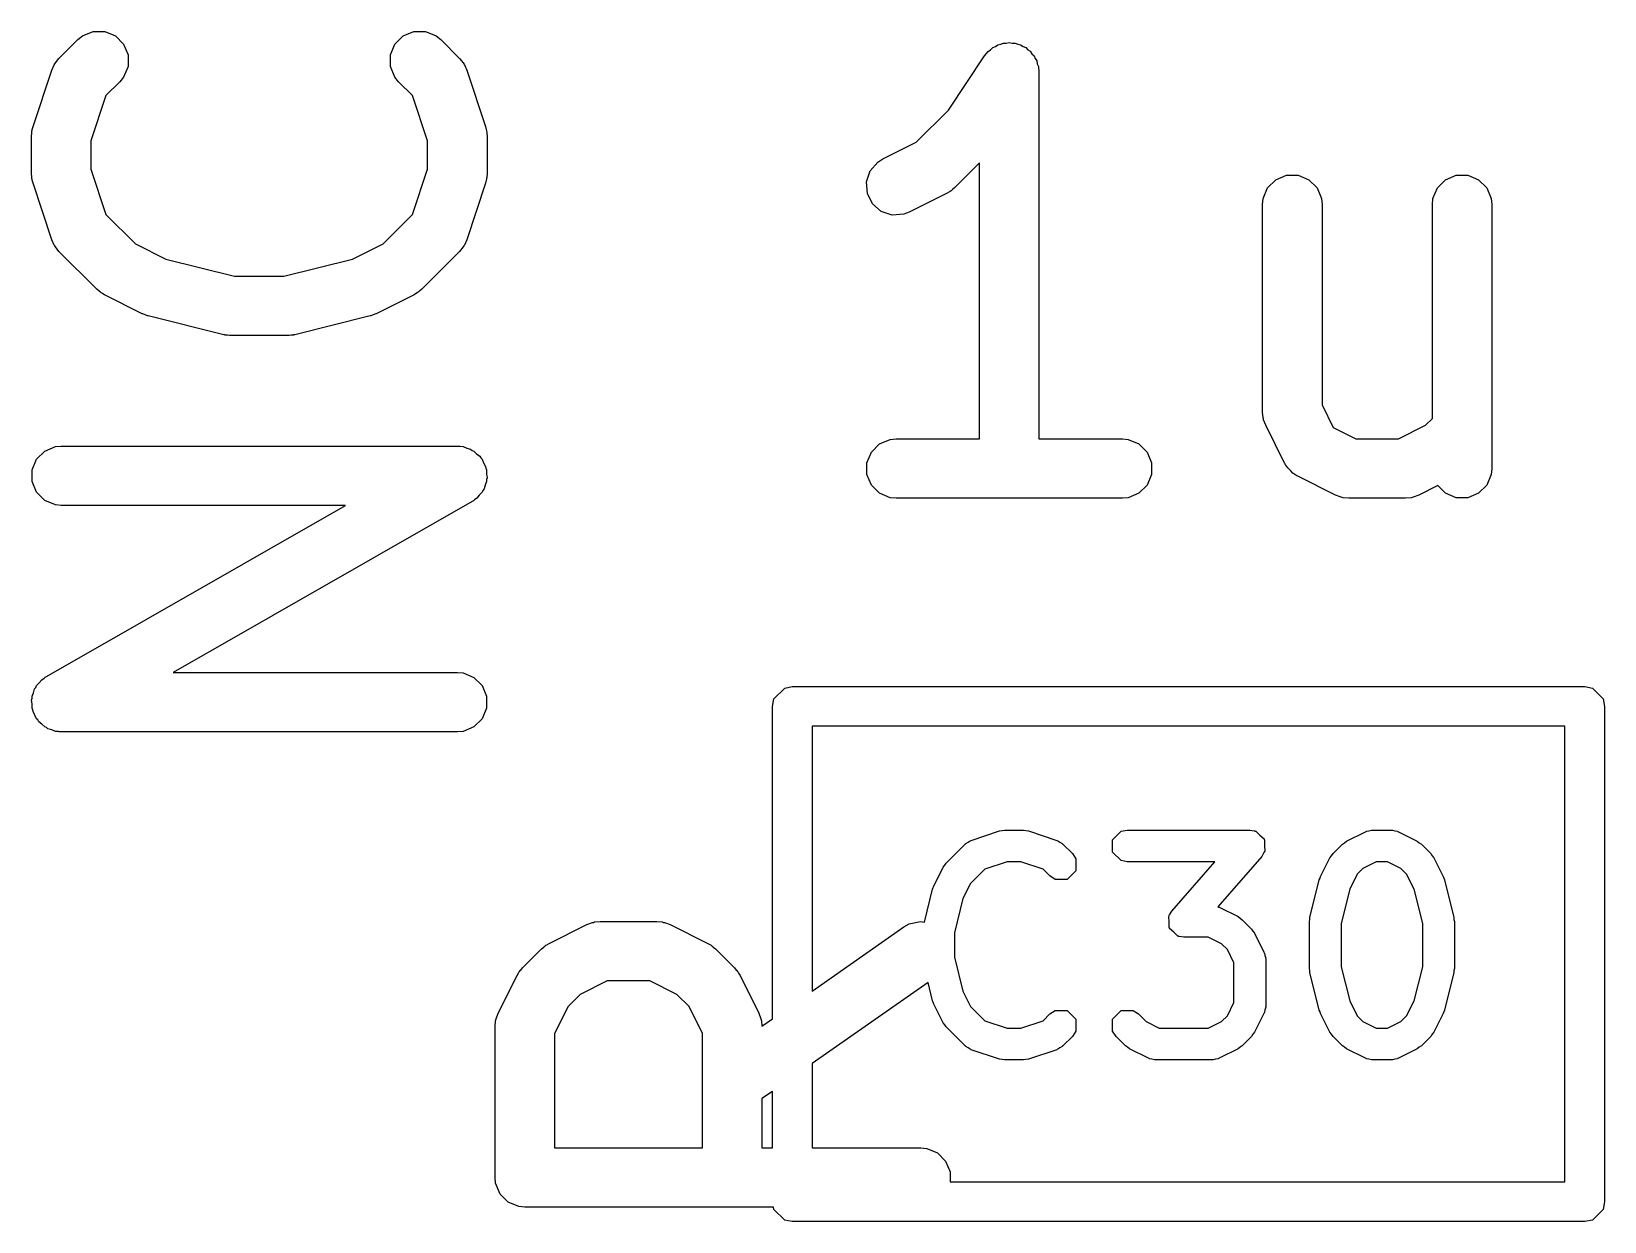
# Model space of a CAD drawing. Header units: inches. Extents: x 1.92 to 4.46, y -4.34 to -2.08.
# Drawn here: x 3.7905 to 3.9469, y -3.4311 to -3.3129 of the extents above; entities that cross this region are included whole.
import ezdxf

# ---------------------------------------------------------------- set-up
doc = ezdxf.new("R2010")
doc.units = ezdxf.units.IN
doc.header["$MEASUREMENT"] = 0
doc.layers.add('BLACK', color=250, linetype='CONTINUOUS')

msp = doc.modelspace()

# ---------------------------------------------------------------- linework, layer by layer
at = {"layer": 'BLACK', "linetype": 'CONTINUOUS'}
for p, q in [((3.79328, -3.31554), (3.79516, -3.31367)), ((3.79516, -3.31367), (3.79561, -3.3133)), ((3.79561, -3.3133), (3.79667, -3.31286)), ((3.79667, -3.31286), (3.79782, -3.31286)), ((3.79782, -3.31286), (3.79889, -3.3133)), ((3.79889, -3.3133), (3.7997, -3.31412)), ((3.82666, -3.31412), (3.82748, -3.3133)), ((3.82748, -3.3133), (3.82854, -3.31286)), ((3.82854, -3.31286), (3.82969, -3.31286)), ((3.82969, -3.31286), (3.83076, -3.3133)), ((3.83076, -3.3133), (3.83121, -3.31367)), ((3.83121, -3.31367), (3.83308, -3.31554)), ((3.7997, -3.31412), (3.80014, -3.31518)), ((3.80014, -3.31518), (3.80014, -3.31633)), ((3.82622, -3.31518), (3.82666, -3.31412)), ((3.82622, -3.31633), (3.82622, -3.31518)), ((3.88525, -3.31528), (3.88561, -3.31484)), ((3.88561, -3.31484), (3.88585, -3.31467)), ((3.88585, -3.31467), (3.88606, -3.31447)), ((3.88606, -3.31447), (3.88633, -3.31436)), ((3.88633, -3.31436), (3.88657, -3.3142)), ((3.88657, -3.3142), (3.88686, -3.31414)), ((3.88686, -3.31414), (3.88713, -3.31403)), ((3.88713, -3.31403), (3.88741, -3.31403)), ((3.88741, -3.31403), (3.8877, -3.31397)), ((3.8877, -3.31397), (3.88799, -3.31403)), ((3.88799, -3.31403), (3.88828, -3.31403)), ((3.88828, -3.31403), (3.88854, -3.31414)), ((3.88854, -3.31414), (3.88883, -3.31419)), ((3.88883, -3.31419), (3.88907, -3.31435)), ((3.88907, -3.31435), (3.88934, -3.31447)), ((3.88934, -3.31447), (3.88955, -3.31467)), ((3.88955, -3.31467), (3.88979, -3.31483)), ((3.88979, -3.31483), (3.88995, -3.31507)), ((3.88995, -3.31507), (3.89016, -3.31528)), ((3.7907, -3.32232), (3.79257, -3.3167)), ((3.79257, -3.3167), (3.79281, -3.31617)), ((3.79281, -3.31617), (3.79288, -3.31609)), ((3.79288, -3.31609), (3.79292, -3.31599)), ((3.79292, -3.31599), (3.79328, -3.31554)), ((3.80014, -3.31633), (3.7997, -3.3174)), ((3.82666, -3.3174), (3.82622, -3.31633)), ((3.83308, -3.31554), (3.83345, -3.31599)), ((3.83345, -3.31599), (3.83349, -3.31609)), ((3.83349, -3.31609), (3.83356, -3.31617)), ((3.83356, -3.31617), (3.83379, -3.3167)), ((3.83379, -3.3167), (3.83567, -3.32232)), ((3.88166, -3.32067), (3.88524, -3.31528)), ((3.88524, -3.31528), (3.88525, -3.31528)), ((3.88525, -3.31528), (3.88525, -3.31528)), ((3.88525, -3.31528), (3.88525, -3.31528)), ((3.89016, -3.31528), (3.89027, -3.31555)), ((3.89027, -3.31555), (3.89043, -3.31579)), ((3.89043, -3.31579), (3.89049, -3.31608)), ((3.89049, -3.31608), (3.8906, -3.31635)), ((3.8906, -3.31635), (3.89065, -3.31692)), ((3.79933, -3.31785), (3.79795, -3.31923)), ((3.7997, -3.3174), (3.79933, -3.31785)), ((3.82703, -3.31785), (3.82666, -3.3174)), ((3.82841, -3.31923), (3.82703, -3.31785)), ((3.89065, -3.31692), (3.89065, -3.31692)), ((3.89065, -3.31692), (3.89065, -3.31692)), ((3.89065, -3.31692), (3.89065, -3.31692)), ((3.89065, -3.31692), (3.89065, -3.35334)), ((3.79795, -3.31923), (3.79645, -3.32374)), ((3.82991, -3.32374), (3.82841, -3.31923)), ((3.87845, -3.32387), (3.88166, -3.32067)), ((3.79054, -3.32326), (3.79057, -3.32296)), ((3.79057, -3.32289), (3.79059, -3.32278)), ((3.79057, -3.32296), (3.79057, -3.32289)), ((3.79059, -3.32278), (3.7906, -3.32268)), ((3.7906, -3.32268), (3.79063, -3.32261)), ((3.79063, -3.32261), (3.7907, -3.32232)), ((3.83567, -3.32232), (3.83573, -3.32261)), ((3.83573, -3.32261), (3.83576, -3.32268)), ((3.83576, -3.32268), (3.83577, -3.32278)), ((3.83577, -3.32278), (3.8358, -3.32289)), ((3.8358, -3.32289), (3.83579, -3.32296)), ((3.83579, -3.32296), (3.83582, -3.32326)), ((3.79054, -3.32701), (3.79054, -3.32326)), ((3.79645, -3.32374), (3.79645, -3.32653)), ((3.82991, -3.32653), (3.82991, -3.32374)), ((3.83582, -3.32326), (3.83582, -3.32701)), ((3.87513, -3.32553), (3.87845, -3.32387)), ((3.87389, -3.32671), (3.87464, -3.32584)), ((3.87464, -3.32584), (3.87513, -3.32553)), ((3.88475, -3.32593), (3.88229, -3.32838)), ((3.88475, -3.35334), (3.88475, -3.32593)), ((3.79057, -3.3273), (3.79054, -3.32701)), ((3.79057, -3.32738), (3.79057, -3.3273)), ((3.79059, -3.32748), (3.79057, -3.32738)), ((3.7906, -3.32758), (3.79059, -3.32748)), ((3.79063, -3.32765), (3.7906, -3.32758)), ((3.7907, -3.32794), (3.79063, -3.32765)), ((3.79645, -3.32653), (3.79795, -3.33104)), ((3.82841, -3.33104), (3.82991, -3.32653)), ((3.83573, -3.32765), (3.83567, -3.32794)), ((3.83576, -3.32758), (3.83573, -3.32765)), ((3.83577, -3.32748), (3.83576, -3.32758)), ((3.8358, -3.32738), (3.83577, -3.32748)), ((3.83582, -3.32701), (3.83579, -3.3273)), ((3.83579, -3.3273), (3.8358, -3.32738)), ((3.87352, -3.3278), (3.87389, -3.32671)), ((3.91337, -3.3284), (3.91418, -3.32759)), ((3.91418, -3.32759), (3.91525, -3.32715)), ((3.91525, -3.32715), (3.9164, -3.32715)), ((3.9164, -3.32715), (3.91746, -3.32759)), ((3.91746, -3.32759), (3.91828, -3.3284)), ((3.93024, -3.3284), (3.93106, -3.32759)), ((3.93106, -3.32759), (3.93212, -3.32715)), ((3.93212, -3.32715), (3.93327, -3.32715)), ((3.93327, -3.32715), (3.93434, -3.32759)), ((3.93434, -3.32759), (3.93515, -3.3284)), ((3.79257, -3.33356), (3.7907, -3.32794)), ((3.83567, -3.32794), (3.83379, -3.33356)), ((3.87361, -3.32895), (3.87352, -3.3278)), ((3.87412, -3.32998), (3.87361, -3.32895)), ((3.88152, -3.32894), (3.87777, -3.33081)), ((3.88177, -3.32878), (3.88152, -3.32894)), ((3.88184, -3.32875), (3.88177, -3.32878)), ((3.88192, -3.32868), (3.88184, -3.32875)), ((3.88201, -3.32863), (3.88192, -3.32868)), ((3.88206, -3.32857), (3.88201, -3.32863)), ((3.88229, -3.32838), (3.88206, -3.32857)), ((3.91293, -3.32947), (3.91337, -3.3284)), ((3.91828, -3.3284), (3.91872, -3.32947)), ((3.9298, -3.32947), (3.93024, -3.3284)), ((3.93515, -3.3284), (3.93559, -3.32947)), ((3.87499, -3.33074), (3.87412, -3.32998)), ((3.87608, -3.3311), (3.87499, -3.33074)), ((3.87777, -3.33081), (3.87723, -3.33102)), ((3.91287, -3.33005), (3.91293, -3.32947)), ((3.91287, -3.35067), (3.91287, -3.33005)), ((3.91872, -3.32947), (3.91878, -3.33005)), ((3.91878, -3.33005), (3.91878, -3.34997)), ((3.92974, -3.33005), (3.9298, -3.32947)), ((3.92974, -3.35132), (3.92974, -3.33005)), ((3.93559, -3.32947), (3.93565, -3.33005)), ((3.93565, -3.33005), (3.93565, -3.35629)), ((3.79795, -3.33104), (3.80087, -3.33395)), ((3.82549, -3.33395), (3.82841, -3.33104)), ((3.87723, -3.33102), (3.87608, -3.3311)), ((3.79281, -3.33409), (3.79257, -3.33356)), ((3.80087, -3.33395), (3.8039, -3.33547)), ((3.82246, -3.33547), (3.82549, -3.33395)), ((3.83379, -3.33356), (3.83356, -3.33409)), ((3.79288, -3.33417), (3.79281, -3.33409)), ((3.79292, -3.33427), (3.79288, -3.33417)), ((3.79328, -3.33472), (3.79292, -3.33427)), ((3.79703, -3.33847), (3.79328, -3.33472)), ((3.8039, -3.33547), (3.81073, -3.33718)), ((3.81563, -3.33718), (3.82246, -3.33547)), ((3.83308, -3.33472), (3.82933, -3.33847)), ((3.83345, -3.33427), (3.83308, -3.33472)), ((3.83349, -3.33417), (3.83345, -3.33427)), ((3.83356, -3.33409), (3.83349, -3.33417)), ((3.79726, -3.33865), (3.79703, -3.33847)), ((3.79731, -3.33871), (3.79726, -3.33865)), ((3.81073, -3.33718), (3.81563, -3.33718)), ((3.8291, -3.33865), (3.82905, -3.33871)), ((3.82933, -3.33847), (3.8291, -3.33865)), ((3.7974, -3.33877), (3.79731, -3.33871)), ((3.79748, -3.33883), (3.7974, -3.33877)), ((3.79755, -3.33886), (3.79748, -3.33883)), ((3.7978, -3.33902), (3.79755, -3.33886)), ((3.80155, -3.3409), (3.7978, -3.33902)), ((3.82856, -3.33902), (3.82481, -3.3409)), ((3.82881, -3.33886), (3.82856, -3.33902)), ((3.82888, -3.33883), (3.82881, -3.33886)), ((3.82896, -3.33877), (3.82888, -3.33883)), ((3.82905, -3.33871), (3.82896, -3.33877)), ((3.80159, -3.34091), (3.80155, -3.3409)), ((3.80161, -3.34092), (3.80159, -3.34091)), ((3.80185, -3.34101), (3.80161, -3.34092)), ((3.80209, -3.3411), (3.80185, -3.34101)), ((3.80211, -3.3411), (3.80209, -3.3411)), ((3.80215, -3.34112), (3.80211, -3.3411)), ((3.80965, -3.34299), (3.80215, -3.34112)), ((3.82421, -3.34112), (3.81671, -3.34299)), ((3.82425, -3.3411), (3.82421, -3.34112)), ((3.82427, -3.3411), (3.82425, -3.3411)), ((3.82451, -3.34101), (3.82427, -3.3411)), ((3.82475, -3.34092), (3.82451, -3.34101)), ((3.82477, -3.34091), (3.82475, -3.34092)), ((3.82481, -3.3409), (3.82477, -3.34091)), ((3.80975, -3.34301), (3.80965, -3.34299)), ((3.80979, -3.34303), (3.80975, -3.34301)), ((3.81001, -3.34305), (3.80979, -3.34303)), ((3.81023, -3.34308), (3.81001, -3.34305)), ((3.81027, -3.34307), (3.81023, -3.34308)), ((3.81037, -3.34308), (3.81027, -3.34307)), ((3.81599, -3.34308), (3.81037, -3.34308)), ((3.81609, -3.34307), (3.81599, -3.34308)), ((3.81614, -3.34308), (3.81609, -3.34307)), ((3.81635, -3.34305), (3.81614, -3.34308)), ((3.81657, -3.34303), (3.81635, -3.34305)), ((3.81661, -3.34301), (3.81657, -3.34303)), ((3.81671, -3.34299), (3.81661, -3.34301)), ((3.91293, -3.35124), (3.91287, -3.35067)), ((3.91878, -3.34997), (3.9199, -3.35222)), ((3.91297, -3.35134), (3.91293, -3.35124)), ((3.91298, -3.35145), (3.91297, -3.35134)), ((3.91318, -3.35199), (3.91298, -3.35145)), ((3.91506, -3.35574), (3.91318, -3.35199)), ((3.9199, -3.35222), (3.92214, -3.35334)), ((3.92637, -3.35334), (3.92907, -3.35199)), ((3.92907, -3.35199), (3.92974, -3.35132)), ((3.79186, -3.35455), (3.79292, -3.35411)), ((3.79292, -3.35411), (3.7935, -3.35405)), ((3.7935, -3.35405), (3.83287, -3.35405)), ((3.83287, -3.35405), (3.83302, -3.35406)), ((3.83302, -3.35406), (3.83307, -3.35406)), ((3.83307, -3.35406), (3.83315, -3.35408)), ((3.83315, -3.35408), (3.83344, -3.35411)), ((3.83344, -3.35411), (3.83381, -3.35426)), ((3.83381, -3.35426), (3.83418, -3.35436)), ((3.874, -3.35465), (3.87481, -3.35384)), ((3.87481, -3.35384), (3.87588, -3.3534)), ((3.87588, -3.3534), (3.87645, -3.35334)), ((3.87645, -3.35334), (3.88475, -3.35334)), ((3.89065, -3.35334), (3.89895, -3.35334)), ((3.89895, -3.35334), (3.89953, -3.3534)), ((3.89953, -3.3534), (3.90059, -3.35384)), ((3.90059, -3.35384), (3.90141, -3.35465)), ((3.92214, -3.35334), (3.92637, -3.35334)), ((3.7906, -3.35643), (3.79104, -3.35536)), ((3.79104, -3.35536), (3.79186, -3.35455)), ((3.83418, -3.35436), (3.83433, -3.35448)), ((3.83433, -3.35448), (3.83451, -3.35455)), ((3.83451, -3.35455), (3.83478, -3.35482)), ((3.83478, -3.35482), (3.8351, -3.35507)), ((3.8351, -3.35507), (3.83519, -3.35523)), ((3.83519, -3.35523), (3.83532, -3.35536)), ((3.83532, -3.35536), (3.83547, -3.35572)), ((3.83547, -3.35572), (3.83567, -3.35607)), ((3.87356, -3.35572), (3.874, -3.35465)), ((3.87356, -3.35687), (3.87356, -3.35572)), ((3.90141, -3.35465), (3.90185, -3.35572)), ((3.90185, -3.35572), (3.90185, -3.35687)), ((3.91512, -3.35583), (3.91506, -3.35574)), ((3.91513, -3.35588), (3.91512, -3.35583)), ((3.91518, -3.35594), (3.91513, -3.35588)), ((3.7906, -3.35758), (3.7906, -3.35643)), ((3.83567, -3.35607), (3.83569, -3.35625)), ((3.83569, -3.35625), (3.83576, -3.35643)), ((3.83576, -3.35643), (3.83576, -3.35682)), ((3.83576, -3.35682), (3.83581, -3.35721)), ((3.83581, -3.35721), (3.83576, -3.35739)), ((3.83576, -3.35739), (3.83576, -3.35758)), ((3.874, -3.35793), (3.87356, -3.35687)), ((3.90185, -3.35687), (3.90141, -3.35793)), ((3.91537, -3.35623), (3.91518, -3.35594)), ((3.91564, -3.35647), (3.91537, -3.35623)), ((3.91589, -3.35675), (3.91564, -3.35647)), ((3.91618, -3.35693), (3.91589, -3.35675)), ((3.91624, -3.35698), (3.91618, -3.35693)), ((3.91628, -3.357), (3.91624, -3.35698)), ((3.91638, -3.35706), (3.91628, -3.357)), ((3.92013, -3.35893), (3.91638, -3.35706)), ((3.93559, -3.35687), (3.93515, -3.35793)), ((3.93565, -3.35629), (3.93559, -3.35687)), ((3.79104, -3.35864), (3.7906, -3.35758)), ((3.79186, -3.35946), (3.79104, -3.35864)), ((3.83504, -3.35892), (3.8348, -3.35923)), ((3.83532, -3.35864), (3.83504, -3.35892)), ((3.83539, -3.35847), (3.83532, -3.35864)), ((3.83551, -3.35832), (3.83539, -3.35847)), ((3.83561, -3.35794), (3.83551, -3.35832)), ((3.83576, -3.35758), (3.83561, -3.35794)), ((3.87481, -3.35875), (3.874, -3.35793)), ((3.87588, -3.35919), (3.87481, -3.35875)), ((3.90059, -3.35875), (3.89953, -3.35919)), ((3.90141, -3.35793), (3.90059, -3.35875)), ((3.92067, -3.35914), (3.92013, -3.35893)), ((3.92839, -3.35893), (3.92785, -3.35914)), ((3.93029, -3.35798), (3.92839, -3.35893)), ((3.93106, -3.35875), (3.93029, -3.35798)), ((3.93212, -3.35919), (3.93106, -3.35875)), ((3.93434, -3.35875), (3.93327, -3.35919)), ((3.93515, -3.35793), (3.93434, -3.35875)), ((3.79292, -3.3599), (3.79186, -3.35946)), ((3.79203, -3.37694), (3.82175, -3.35995)), ((3.7935, -3.35995), (3.79292, -3.3599)), ((3.82175, -3.35995), (3.7935, -3.35995)), ((3.83433, -3.35957), (3.80462, -3.37655)), ((3.83445, -3.35948), (3.83433, -3.35957)), ((3.83451, -3.35946), (3.83445, -3.35948)), ((3.83456, -3.3594), (3.83451, -3.35946)), ((3.8348, -3.35923), (3.83456, -3.3594)), ((3.87645, -3.35924), (3.87588, -3.35919)), ((3.89895, -3.35924), (3.87645, -3.35924)), ((3.89953, -3.35919), (3.89895, -3.35924)), ((3.92077, -3.35915), (3.92067, -3.35914)), ((3.92087, -3.35919), (3.92077, -3.35915)), ((3.92145, -3.35924), (3.92087, -3.35919)), ((3.92707, -3.35924), (3.92145, -3.35924)), ((3.92765, -3.35919), (3.92707, -3.35924)), ((3.92775, -3.35915), (3.92765, -3.35919)), ((3.92785, -3.35914), (3.92775, -3.35915)), ((3.93327, -3.35919), (3.93212, -3.35919)), ((3.79104, -3.37786), (3.79132, -3.37758)), ((3.79132, -3.37758), (3.79156, -3.37727)), ((3.79156, -3.37727), (3.7918, -3.3771)), ((3.7918, -3.3771), (3.79186, -3.37704)), ((3.79186, -3.37704), (3.79191, -3.37702)), ((3.79191, -3.37702), (3.79203, -3.37694)), ((3.80462, -3.37655), (3.83287, -3.37655)), ((3.83287, -3.37655), (3.83344, -3.3766)), ((3.83344, -3.3766), (3.83451, -3.37704)), ((3.83451, -3.37704), (3.83532, -3.37786)), ((3.79055, -3.37929), (3.7906, -3.37911)), ((3.7906, -3.37968), (3.79055, -3.37929)), ((3.7906, -3.37892), (3.79075, -3.37856)), ((3.7906, -3.37911), (3.7906, -3.37892)), ((3.79075, -3.37856), (3.79085, -3.37818)), ((3.79085, -3.37818), (3.79097, -3.37803)), ((3.79097, -3.37803), (3.79104, -3.37786)), ((3.83532, -3.37786), (3.83576, -3.37892)), ((3.83576, -3.37892), (3.83576, -3.38008)), ((3.86417, -3.37992), (3.86432, -3.37917)), ((3.86432, -3.37917), (3.86539, -3.3781)), ((3.86539, -3.3781), (3.86614, -3.37795)), ((3.86614, -3.37795), (3.94488, -3.37795)), ((3.94488, -3.37795), (3.94564, -3.3781)), ((3.94564, -3.3781), (3.9467, -3.37917)), ((3.9467, -3.37917), (3.94685, -3.37992)), ((3.7906, -3.38008), (3.7906, -3.37968)), ((3.79067, -3.38025), (3.7906, -3.38008)), ((3.7907, -3.38044), (3.79067, -3.38025)), ((3.79089, -3.38078), (3.7907, -3.38044)), ((3.79104, -3.38114), (3.79089, -3.38078)), ((3.83576, -3.38008), (3.83532, -3.38114)), ((3.86417, -3.41096), (3.86417, -3.37992)), ((3.94685, -3.37992), (3.94685, -3.42913)), ((3.79117, -3.38127), (3.79104, -3.38114)), ((3.79127, -3.38144), (3.79117, -3.38127)), ((3.79158, -3.38168), (3.79127, -3.38144)), ((3.79186, -3.38195), (3.79158, -3.38168)), ((3.79203, -3.38203), (3.79186, -3.38195)), ((3.79218, -3.38214), (3.79203, -3.38203)), ((3.79256, -3.38225), (3.79218, -3.38214)), ((3.79292, -3.3824), (3.79256, -3.38225)), ((3.79322, -3.38242), (3.79292, -3.3824)), ((3.79329, -3.38244), (3.79322, -3.38242)), ((3.79335, -3.38244), (3.79329, -3.38244)), ((3.7935, -3.38245), (3.79335, -3.38244)), ((3.83287, -3.38245), (3.7935, -3.38245)), ((3.83344, -3.3824), (3.83287, -3.38245)), ((3.83451, -3.38195), (3.83344, -3.3824)), ((3.83532, -3.38114), (3.83451, -3.38195)), ((3.86811, -3.38189), (3.86811, -3.4082)), ((3.94291, -3.38189), (3.86811, -3.38189)), ((3.94291, -3.42717), (3.94291, -3.38189)), ((3.88339, -3.39353), (3.88361, -3.39341)), ((3.88361, -3.39341), (3.88382, -3.39327)), ((3.88382, -3.39327), (3.88385, -3.39327)), ((3.88385, -3.39327), (3.88392, -3.39323)), ((3.88392, -3.39323), (3.88673, -3.39229)), ((3.88673, -3.39229), (3.88699, -3.39226)), ((3.88699, -3.39226), (3.88723, -3.39221)), ((3.88723, -3.39221), (3.88911, -3.39221)), ((3.88911, -3.39221), (3.88936, -3.39226)), ((3.88936, -3.39226), (3.88961, -3.39229)), ((3.88961, -3.39229), (3.89242, -3.39323)), ((3.89242, -3.39323), (3.89249, -3.39327)), ((3.89249, -3.39327), (3.89252, -3.39327)), ((3.89252, -3.39327), (3.89273, -3.39341)), ((3.89273, -3.39341), (3.89295, -3.39353)), ((3.89796, -3.39318), (3.89882, -3.39233)), ((3.89796, -3.39439), (3.89796, -3.39318)), ((3.89882, -3.39233), (3.89942, -3.39221)), ((3.89942, -3.39221), (3.9116, -3.39221)), ((3.9116, -3.39221), (3.91204, -3.3923)), ((3.91204, -3.3923), (3.91211, -3.39229)), ((3.91211, -3.39229), (3.91213, -3.39232)), ((3.91213, -3.39232), (3.91221, -3.39233)), ((3.91221, -3.39233), (3.9126, -3.39272)), ((3.9126, -3.39272), (3.91302, -3.39309)), ((3.91302, -3.39309), (3.91302, -3.39314)), ((3.91302, -3.39314), (3.91306, -3.39318)), ((3.91306, -3.39318), (3.91306, -3.39374)), ((3.92101, -3.39347), (3.92121, -3.39331)), ((3.92121, -3.39331), (3.92309, -3.39238)), ((3.92309, -3.39238), (3.92316, -3.39236)), ((3.92316, -3.39236), (3.92319, -3.39233)), ((3.92319, -3.39233), (3.92344, -3.39228)), ((3.92344, -3.39228), (3.92368, -3.39221)), ((3.92368, -3.39221), (3.92371, -3.39223)), ((3.92371, -3.39223), (3.92379, -3.39221)), ((3.92379, -3.39221), (3.92567, -3.39221)), ((3.92567, -3.39221), (3.92574, -3.39223)), ((3.92574, -3.39223), (3.92578, -3.39221)), ((3.92578, -3.39221), (3.92602, -3.39228)), ((3.92602, -3.39228), (3.92627, -3.39233)), ((3.92627, -3.39233), (3.92629, -3.39236)), ((3.92629, -3.39236), (3.92637, -3.39238)), ((3.92637, -3.39238), (3.92824, -3.39331)), ((3.92824, -3.39331), (3.92844, -3.39347)), ((3.88143, -3.39548), (3.88331, -3.39361)), ((3.88331, -3.39361), (3.88337, -3.39357)), ((3.88337, -3.39357), (3.88339, -3.39353)), ((3.89295, -3.39353), (3.89297, -3.39357)), ((3.89297, -3.39357), (3.89303, -3.39361)), ((3.89303, -3.39361), (3.89397, -3.39455)), ((3.89397, -3.39455), (3.89431, -3.39506)), ((3.89882, -3.39524), (3.89796, -3.39439)), ((3.91279, -3.39482), (3.90842, -3.39982)), ((3.91301, -3.39443), (3.91279, -3.39482)), ((3.91306, -3.39439), (3.91301, -3.39443)), ((3.91306, -3.39374), (3.9131, -3.39429)), ((3.9131, -3.39429), (3.91306, -3.39435)), ((3.91306, -3.39435), (3.91306, -3.39439)), ((3.91863, -3.39683), (3.91957, -3.39496)), ((3.91957, -3.39496), (3.91972, -3.39476)), ((3.91972, -3.39476), (3.91987, -3.39455)), ((3.91987, -3.39455), (3.9208, -3.39361)), ((3.9208, -3.39361), (3.92101, -3.39347)), ((3.92844, -3.39347), (3.92865, -3.39361)), ((3.92865, -3.39361), (3.92959, -3.39455)), ((3.92959, -3.39455), (3.92973, -3.39476)), ((3.92973, -3.39476), (3.92989, -3.39496)), ((3.92989, -3.39496), (3.93082, -3.39683)), ((3.8802, -3.39777), (3.88114, -3.39589)), ((3.88114, -3.39589), (3.88129, -3.39569)), ((3.88129, -3.39569), (3.88143, -3.39548)), ((3.88527, -3.3961), (3.88384, -3.39753)), ((3.88749, -3.39536), (3.88527, -3.3961)), ((3.88885, -3.39536), (3.88749, -3.39536)), ((3.89107, -3.3961), (3.88885, -3.39536)), ((3.89174, -3.39677), (3.89107, -3.3961)), ((3.89431, -3.39626), (3.89346, -3.39712)), ((3.89431, -3.39506), (3.89431, -3.39626)), ((3.89942, -3.39536), (3.89882, -3.39524)), ((3.90813, -3.39536), (3.89942, -3.39536)), ((3.90386, -3.40025), (3.90813, -3.39536)), ((3.92285, -3.39602), (3.92227, -3.39659)), ((3.92416, -3.39536), (3.92285, -3.39602)), ((3.92529, -3.39536), (3.92416, -3.39536)), ((3.92661, -3.39602), (3.92529, -3.39536)), ((3.92718, -3.39659), (3.92661, -3.39602)), ((3.87927, -3.40135), (3.88008, -3.39809)), ((3.88008, -3.39809), (3.88015, -3.39793)), ((3.88015, -3.39793), (3.8802, -3.39777)), ((3.88384, -3.39753), (3.88309, -3.39902)), ((3.89225, -3.39712), (3.89174, -3.39677)), ((3.89346, -3.39712), (3.89225, -3.39712)), ((3.91758, -3.4009), (3.91851, -3.39715)), ((3.91851, -3.39715), (3.91859, -3.397)), ((3.91859, -3.397), (3.91863, -3.39683)), ((3.92153, -3.39808), (3.92068, -3.40148)), ((3.92227, -3.39659), (3.92153, -3.39808)), ((3.92793, -3.39808), (3.92718, -3.39659)), ((3.92878, -3.40148), (3.92793, -3.39808)), ((3.93082, -3.39683), (3.93087, -3.397)), ((3.93087, -3.397), (3.93094, -3.39715)), ((3.93094, -3.39715), (3.93188, -3.4009)), ((3.88309, -3.39902), (3.88225, -3.40242)), ((3.90355, -3.40078), (3.90359, -3.40072)), ((3.90359, -3.40133), (3.90355, -3.40078)), ((3.90359, -3.40068), (3.90363, -3.40064)), ((3.90359, -3.40072), (3.90359, -3.40068)), ((3.90363, -3.40064), (3.90386, -3.40025)), ((3.90842, -3.39982), (3.90846, -3.39983)), ((3.90846, -3.39983), (3.90848, -3.39986)), ((3.90848, -3.39986), (3.90856, -3.39988)), ((3.90856, -3.39988), (3.91043, -3.40081)), ((3.91043, -3.40081), (3.91063, -3.40097)), ((3.91063, -3.40097), (3.91084, -3.40111)), ((3.91084, -3.40111), (3.91178, -3.40205)), ((3.91753, -3.40128), (3.91757, -3.4011)), ((3.91757, -3.4011), (3.91758, -3.4009)), ((3.93188, -3.4009), (3.93189, -3.4011)), ((3.93189, -3.4011), (3.93193, -3.40128)), ((3.84199, -3.40347), (3.84574, -3.40159)), ((3.84574, -3.40159), (3.84628, -3.40138)), ((3.84628, -3.40138), (3.84638, -3.40138)), ((3.84638, -3.40138), (3.84648, -3.40134)), ((3.84648, -3.40134), (3.84706, -3.40128)), ((3.84706, -3.40128), (3.85268, -3.40128)), ((3.85268, -3.40128), (3.85326, -3.40134)), ((3.85326, -3.40134), (3.85336, -3.40138)), ((3.85336, -3.40138), (3.85346, -3.40138)), ((3.85346, -3.40138), (3.854, -3.40159)), ((3.854, -3.40159), (3.85775, -3.40347)), ((3.86811, -3.4082), (3.87724, -3.40181)), ((3.87724, -3.40181), (3.87774, -3.40153)), ((3.87774, -3.40153), (3.87887, -3.40128)), ((3.87887, -3.40128), (3.87927, -3.40135)), ((3.88225, -3.40242), (3.88225, -3.40484)), ((3.90359, -3.40189), (3.90359, -3.40133)), ((3.90363, -3.40193), (3.90359, -3.40189)), ((3.90363, -3.40198), (3.90363, -3.40193)), ((3.90405, -3.40235), (3.90363, -3.40198)), ((3.90444, -3.40274), (3.90405, -3.40235)), ((3.90451, -3.40275), (3.90444, -3.40274)), ((3.90454, -3.40278), (3.90451, -3.40275)), ((3.9046, -3.40277), (3.90454, -3.40278)), ((3.90504, -3.40286), (3.9046, -3.40277)), ((3.91178, -3.40205), (3.91192, -3.40226)), ((3.91192, -3.40226), (3.91208, -3.40245)), ((3.91208, -3.40245), (3.91301, -3.40433)), ((3.91753, -3.40597), (3.91753, -3.40128)), ((3.92068, -3.40148), (3.92068, -3.40578)), ((3.92878, -3.40578), (3.92878, -3.40148)), ((3.93193, -3.40128), (3.93193, -3.40597)), ((3.83935, -3.40589), (3.84122, -3.40402)), ((3.84122, -3.40402), (3.84145, -3.40383)), ((3.84145, -3.40383), (3.8415, -3.40377)), ((3.8415, -3.40377), (3.84159, -3.40372)), ((3.84159, -3.40372), (3.84167, -3.40365)), ((3.84167, -3.40365), (3.84174, -3.40362)), ((3.84174, -3.40362), (3.84199, -3.40347)), ((3.85775, -3.40347), (3.858, -3.40362)), ((3.858, -3.40362), (3.85807, -3.40365)), ((3.85807, -3.40365), (3.85815, -3.40372)), ((3.85815, -3.40372), (3.85824, -3.40377)), ((3.85824, -3.40377), (3.85829, -3.40383)), ((3.85829, -3.40383), (3.85852, -3.40402)), ((3.85852, -3.40402), (3.8604, -3.40589)), ((3.90748, -3.40286), (3.90504, -3.40286)), ((3.9088, -3.40352), (3.90748, -3.40286)), ((3.90937, -3.40409), (3.9088, -3.40352)), ((3.91003, -3.40541), (3.90937, -3.40409)), ((3.91301, -3.40433), (3.91303, -3.40441)), ((3.83916, -3.40612), (3.83935, -3.40589)), ((3.8604, -3.40589), (3.86058, -3.40612)), ((3.88225, -3.40484), (3.88309, -3.40823)), ((3.91003, -3.40935), (3.91003, -3.40541)), ((3.91303, -3.40441), (3.91306, -3.40443)), ((3.91306, -3.40443), (3.91311, -3.40468)), ((3.91311, -3.40468), (3.91318, -3.40492)), ((3.91318, -3.40492), (3.91316, -3.40496)), ((3.91316, -3.40496), (3.91318, -3.40503)), ((3.91318, -3.40503), (3.91318, -3.40972)), ((3.92068, -3.40578), (3.92153, -3.40917)), ((3.92793, -3.40917), (3.92878, -3.40578)), ((3.83692, -3.41041), (3.83879, -3.40666)), ((3.83879, -3.40666), (3.83895, -3.40641)), ((3.83895, -3.40641), (3.83898, -3.40634)), ((3.83898, -3.40634), (3.83905, -3.40626)), ((3.83905, -3.40626), (3.8391, -3.40617)), ((3.8391, -3.40617), (3.83916, -3.40612)), ((3.84776, -3.40718), (3.84506, -3.40853)), ((3.85199, -3.40718), (3.84776, -3.40718)), ((3.85468, -3.40853), (3.85199, -3.40718)), ((3.86058, -3.40612), (3.86064, -3.40617)), ((3.86064, -3.40617), (3.8607, -3.40626)), ((3.8607, -3.40626), (3.86076, -3.40634)), ((3.86076, -3.40634), (3.86079, -3.40641)), ((3.86079, -3.40641), (3.86095, -3.40666)), ((3.86095, -3.40666), (3.86282, -3.41041)), ((3.87963, -3.40735), (3.86811, -3.41541)), ((3.88008, -3.40917), (3.87963, -3.40735)), ((3.91757, -3.40616), (3.91753, -3.40597)), ((3.91758, -3.40635), (3.91757, -3.40616)), ((3.91851, -3.4101), (3.91758, -3.40635)), ((3.93188, -3.40635), (3.93094, -3.4101)), ((3.93189, -3.40616), (3.93188, -3.40635)), ((3.93193, -3.40597), (3.93189, -3.40616)), ((3.84506, -3.40853), (3.84386, -3.40973)), ((3.85588, -3.40973), (3.85468, -3.40853)), ((3.88309, -3.40823), (3.88384, -3.40973)), ((3.83671, -3.41095), (3.83692, -3.41041)), ((3.84386, -3.40973), (3.84251, -3.41243)), ((3.85723, -3.41243), (3.85588, -3.40973)), ((3.86282, -3.41041), (3.86303, -3.41095)), ((3.88015, -3.40932), (3.88008, -3.40917)), ((3.8802, -3.40949), (3.88015, -3.40932)), ((3.88114, -3.41136), (3.8802, -3.40949)), ((3.88384, -3.40973), (3.88527, -3.41116)), ((3.89107, -3.41116), (3.89174, -3.41048)), ((3.89174, -3.41048), (3.89225, -3.41014)), ((3.89225, -3.41014), (3.89346, -3.41014)), ((3.89346, -3.41014), (3.89431, -3.41099)), ((3.89796, -3.41099), (3.89882, -3.41014)), ((3.89882, -3.41014), (3.90002, -3.41014)), ((3.90002, -3.41014), (3.90053, -3.41048)), ((3.90053, -3.41048), (3.90129, -3.41124)), ((3.90937, -3.41066), (3.91003, -3.40935)), ((3.91301, -3.41043), (3.91208, -3.4123)), ((3.91303, -3.41035), (3.91301, -3.41043)), ((3.91306, -3.41032), (3.91303, -3.41035)), ((3.91311, -3.41008), (3.91306, -3.41032)), ((3.91318, -3.40983), (3.91311, -3.41008)), ((3.91318, -3.40972), (3.91316, -3.4098)), ((3.91316, -3.4098), (3.91318, -3.40983)), ((3.91859, -3.41026), (3.91851, -3.4101)), ((3.91863, -3.41043), (3.91859, -3.41026)), ((3.91957, -3.4123), (3.91863, -3.41043)), ((3.92153, -3.40917), (3.92227, -3.41066)), ((3.92718, -3.41066), (3.92793, -3.40917)), ((3.93082, -3.41043), (3.92989, -3.4123)), ((3.93087, -3.41026), (3.93082, -3.41043)), ((3.93094, -3.4101), (3.93087, -3.41026)), ((3.83661, -3.41173), (3.83666, -3.41115)), ((3.83661, -3.42673), (3.83661, -3.41173)), ((3.83666, -3.41115), (3.8367, -3.41106)), ((3.8367, -3.41106), (3.83671, -3.41095)), ((3.86303, -3.41095), (3.86304, -3.41106)), ((3.86304, -3.41106), (3.86308, -3.41115)), ((3.86308, -3.41115), (3.86313, -3.41169)), ((3.86313, -3.41169), (3.86417, -3.41096)), ((3.88129, -3.41156), (3.88114, -3.41136)), ((3.88143, -3.41177), (3.88129, -3.41156)), ((3.88331, -3.41365), (3.88143, -3.41177)), ((3.88527, -3.41116), (3.88749, -3.4119)), ((3.88749, -3.4119), (3.88885, -3.4119)), ((3.88885, -3.4119), (3.89107, -3.41116)), ((3.89431, -3.41099), (3.89431, -3.4122)), ((3.89796, -3.4122), (3.89796, -3.41099)), ((3.90129, -3.41124), (3.9026, -3.4119)), ((3.9026, -3.4119), (3.90748, -3.4119)), ((3.90748, -3.4119), (3.9088, -3.41124)), ((3.9088, -3.41124), (3.90937, -3.41066)), ((3.92227, -3.41066), (3.92285, -3.41124)), ((3.92285, -3.41124), (3.92416, -3.4119)), ((3.92416, -3.4119), (3.92529, -3.4119)), ((3.92529, -3.4119), (3.92661, -3.41124)), ((3.92661, -3.41124), (3.92718, -3.41066)), ((3.84251, -3.41243), (3.84251, -3.42378)), ((3.85723, -3.42378), (3.85723, -3.41243)), ((3.88337, -3.41369), (3.88331, -3.41365)), ((3.88339, -3.41372), (3.88337, -3.41369)), ((3.88361, -3.41385), (3.88339, -3.41372)), ((3.89295, -3.41372), (3.89273, -3.41385)), ((3.89297, -3.41369), (3.89295, -3.41372)), ((3.89303, -3.41365), (3.89297, -3.41369)), ((3.89397, -3.41271), (3.89303, -3.41365)), ((3.89431, -3.4122), (3.89397, -3.41271)), ((3.89831, -3.41271), (3.89796, -3.4122)), ((3.89924, -3.41365), (3.89831, -3.41271)), ((3.89945, -3.41379), (3.89924, -3.41365)), ((3.91084, -3.41365), (3.91063, -3.41379)), ((3.91178, -3.41271), (3.91084, -3.41365)), ((3.91192, -3.4125), (3.91178, -3.41271)), ((3.91208, -3.4123), (3.91192, -3.4125)), ((3.91972, -3.4125), (3.91957, -3.4123)), ((3.91987, -3.41271), (3.91972, -3.4125)), ((3.9208, -3.41365), (3.91987, -3.41271)), ((3.92101, -3.41379), (3.9208, -3.41365)), ((3.92865, -3.41365), (3.92844, -3.41379)), ((3.92959, -3.41271), (3.92865, -3.41365)), ((3.92973, -3.4125), (3.92959, -3.41271)), ((3.92989, -3.4123), (3.92973, -3.4125)), ((3.88382, -3.41399), (3.88361, -3.41385)), ((3.88385, -3.41399), (3.88382, -3.41399)), ((3.88392, -3.41403), (3.88385, -3.41399)), ((3.88673, -3.41496), (3.88392, -3.41403)), ((3.88699, -3.415), (3.88673, -3.41496)), ((3.88723, -3.41505), (3.88699, -3.415)), ((3.88911, -3.41505), (3.88723, -3.41505)), ((3.88936, -3.415), (3.88911, -3.41505)), ((3.88961, -3.41496), (3.88936, -3.415)), ((3.89242, -3.41403), (3.88961, -3.41496)), ((3.89249, -3.41399), (3.89242, -3.41403)), ((3.89252, -3.41399), (3.89249, -3.41399)), ((3.89273, -3.41385), (3.89252, -3.41399)), ((3.89965, -3.41394), (3.89945, -3.41379)), ((3.90153, -3.41488), (3.89965, -3.41394)), ((3.9016, -3.4149), (3.90153, -3.41488)), ((3.90163, -3.41493), (3.9016, -3.4149)), ((3.90188, -3.41497), (3.90163, -3.41493)), ((3.90212, -3.41504), (3.90188, -3.41497)), ((3.90215, -3.41503), (3.90212, -3.41504)), ((3.90223, -3.41505), (3.90215, -3.41503)), ((3.90786, -3.41505), (3.90223, -3.41505)), ((3.90793, -3.41503), (3.90786, -3.41505)), ((3.90797, -3.41504), (3.90793, -3.41503)), ((3.90821, -3.41497), (3.90797, -3.41504)), ((3.90846, -3.41493), (3.90821, -3.41497)), ((3.90848, -3.4149), (3.90846, -3.41493)), ((3.90856, -3.41488), (3.90848, -3.4149)), ((3.91043, -3.41394), (3.90856, -3.41488)), ((3.91063, -3.41379), (3.91043, -3.41394)), ((3.92121, -3.41394), (3.92101, -3.41379)), ((3.92309, -3.41488), (3.92121, -3.41394)), ((3.92316, -3.4149), (3.92309, -3.41488)), ((3.92319, -3.41493), (3.92316, -3.4149)), ((3.92344, -3.41497), (3.92319, -3.41493)), ((3.92368, -3.41504), (3.92344, -3.41497)), ((3.92371, -3.41503), (3.92368, -3.41504)), ((3.92379, -3.41505), (3.92371, -3.41503)), ((3.92567, -3.41505), (3.92379, -3.41505)), ((3.92574, -3.41503), (3.92567, -3.41505)), ((3.92578, -3.41504), (3.92574, -3.41503)), ((3.92602, -3.41497), (3.92578, -3.41504)), ((3.92627, -3.41493), (3.92602, -3.41497)), ((3.92629, -3.4149), (3.92627, -3.41493)), ((3.92637, -3.41488), (3.92629, -3.4149)), ((3.92824, -3.41394), (3.92637, -3.41488)), ((3.92844, -3.41379), (3.92824, -3.41394)), ((3.86811, -3.41541), (3.86811, -3.42378)), ((3.86417, -3.41817), (3.86313, -3.41889)), ((3.86417, -3.42378), (3.86417, -3.41817)), ((3.86313, -3.41889), (3.86313, -3.42378)), ((3.84251, -3.42378), (3.85723, -3.42378)), ((3.86313, -3.42378), (3.86417, -3.42378)), ((3.86811, -3.42378), (3.87893, -3.42378)), ((3.87893, -3.42378), (3.87951, -3.42383)), ((3.87951, -3.42383), (3.88057, -3.42427)), ((3.88057, -3.42427), (3.88138, -3.42509)), ((3.88138, -3.42509), (3.88183, -3.42615)), ((3.88183, -3.42615), (3.88183, -3.42717)), ((3.83666, -3.4273), (3.83661, -3.42673)), ((3.8371, -3.42837), (3.83666, -3.4273)), ((3.88183, -3.42717), (3.94291, -3.42717)), ((3.83792, -3.42918), (3.8371, -3.42837)), ((3.83898, -3.42962), (3.83792, -3.42918)), ((3.94685, -3.42913), (3.9467, -3.42989)), ((3.83956, -3.42968), (3.83898, -3.42962)), ((3.86428, -3.42968), (3.83956, -3.42968)), ((3.86432, -3.42989), (3.86428, -3.42968)), ((3.86539, -3.43095), (3.86432, -3.42989)), ((3.9467, -3.42989), (3.94564, -3.43095)), ((3.86614, -3.4311), (3.86539, -3.43095)), ((3.94488, -3.4311), (3.86614, -3.4311)), ((3.94564, -3.43095), (3.94488, -3.4311))]:
    msp.add_line(p, q, dxfattribs=at)

doc.saveas('drawing.dxf')
